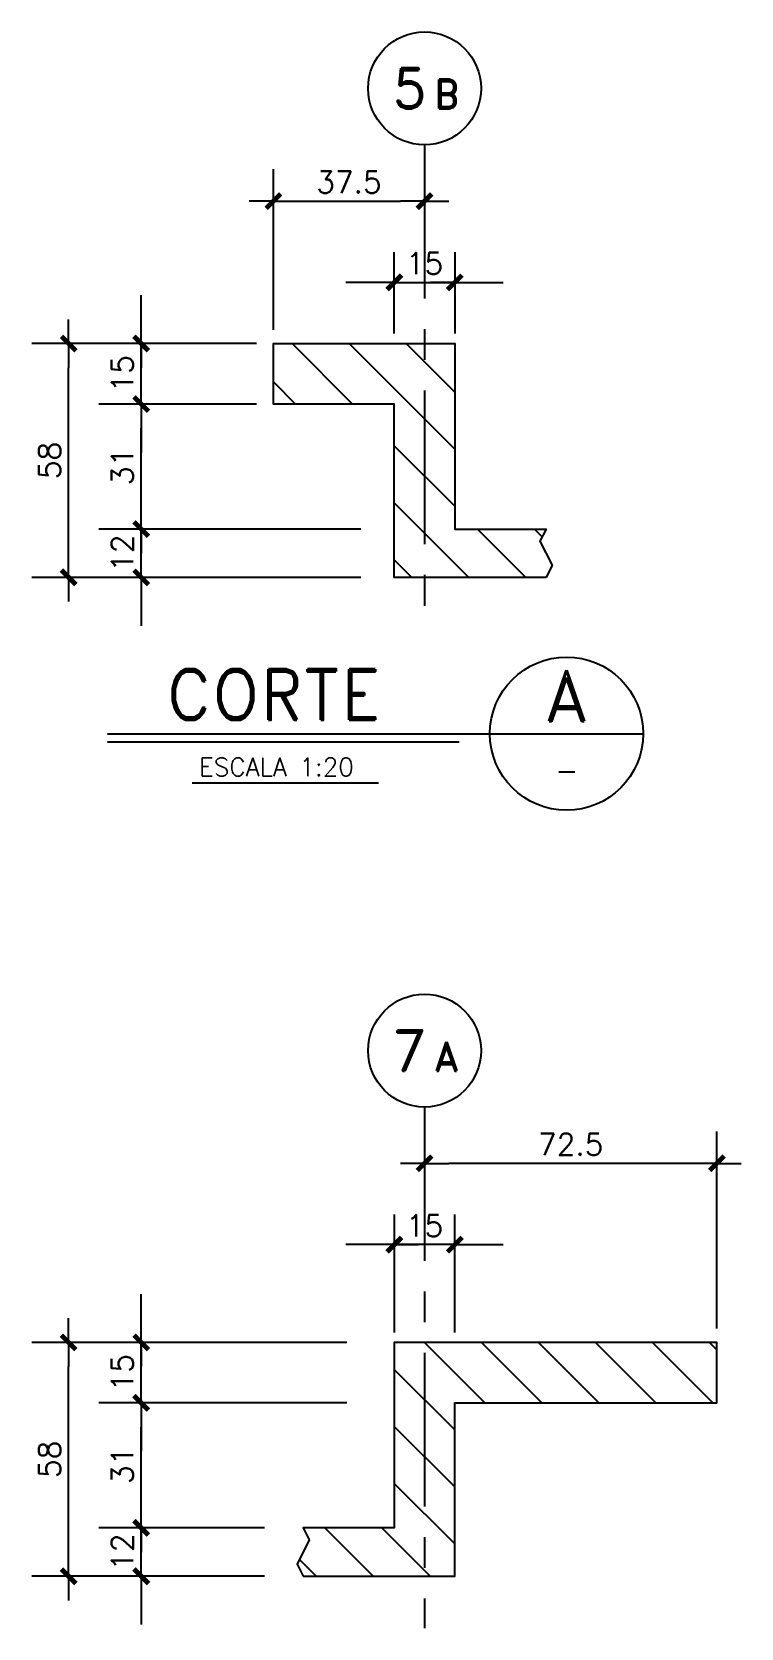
# Model space of a CAD drawing. Header units: millimetres. Extents: x -656330 to -652130, y 68248 to 71298.
# Drawn here: x -652570 to -652130, y 69712 to 70702 of the extents above; entities that cross this region are included whole.
import ezdxf
from ezdxf.enums import TextEntityAlignment as Align

# ---------------------------------------------------------------- set-up
doc = ezdxf.new("R2010")
doc.units = ezdxf.units.MM
doc.header["$LTSCALE"] = 30
doc.linetypes.add('CENTER', pattern=[50.8, 31.75, -6.35, 6.35, -6.35])
doc.linetypes.add('HIDDEN', pattern=[0.375, 0.25, -0.125])
for name, color, linetype in [('A-LINEA 015', 6, 'Continuous'), ('CORTES', 5, 'Continuous'), ('COTAS', 5, 'Continuous'), ('Cotas2', 1, 'Continuous'), ('EJES', 1, 'CENTER'), ('HATCH2', 1, 'HIDDEN')]:
    doc.layers.add(name, color=color, linetype=linetype)
doc.styles.add('ROMAND', font='romand')
doc.styles.add('ROMANS', font='romans')
doc.styles.add('SIETE50', font='ROMAND.SHX', dxfattribs={"height": 31.5})
doc.dimstyles.new('ING20', dxfattribs={"dimscale": 50, "dimtxt": 0.27, "dimasz": 0.3, "dimexe": 0.3, "dimexo": 1, "dimgap": 0.1, "dimtad": 1, "dimlfac": 0.4, "dimzin": 12, "dimdsep": 46, "dimtxsty": 'ROMANS', "dimblk1": 'TICK1', "dimblk2": 'TICK1', "dimsah": 1, "dimcen": 0.09, "dimse1": 1, "dimse2": 1, "dimclrd": 2, "dimclre": 1, "dimclrt": 3, "dimadec": 0, "dimazin": 0, "dimtfac": 1, "dimtix": 1, "dimtmove": 2, "dimatfit": 3, "dimldrblk": 'TICK1', "dimfxl": 1, "dimtolj": 1, "dimtzin": 12, "dimarcsym": 0})

# ---------------------------------------------------------------- blocks, each defined once
blk = doc.blocks.new('eje-3')
at = {"color": 3, "linetype": 'Continuous'}
blk.add_circle((0, 0), 35, dxfattribs=at)
at = {"color": 5, "linetype": 'Continuous', "style": 'ROMAND'}
for height, p in [(25, (-9.19, 0)), (18, (13.69, -3.58))]:
    blk.add_attdef('0', text='', height=height, dxfattribs=at).set_placement(p, align=Align.MIDDLE)
blk = doc.blocks.new('TICK1')
at = {"color": 2}
for points in [[(0, 0), (-1, 0)], [(0, 0), (1, 0)]]:
    blk.add_lwpolyline(points, dxfattribs=at)
at = {"color": 2, "const_width": 0.2}
blk.add_lwpolyline([(-0.3, -0.3), (0.3, 0.3)], dxfattribs=at)
blk = doc.blocks.new('*D9')
at = {"layer": 'COTAS', "color": 2, "lineweight": -2}
for p, q in [((-652502.4, 70408.96), (-652502.4, 70423.96)), ((-652502.4, 70363.96), (-652502.4, 70393.96)), ((-652502.4, 70348.96), (-652502.4, 70333.96))]:
    blk.add_line(p, q, dxfattribs=at)
at = {"layer": 'Defpoints', "color": 0}
for p in [(-652502.4, 70393.96), (-652502.4, 70393.96), (-652502.4, 70363.96)]:
    blk.add_point(p, dxfattribs=at)
at = {"layer": 'COTAS', "color": 2, "lineweight": -2, "xscale": 15, "yscale": 15, "zscale": 15}
for p, rotation in [((-652502.4, 70393.96), 270), ((-652502.4, 70363.96), 90)]:
    blk.add_blockref('TICK1', p, dxfattribs=dict(at, rotation=rotation))
at = {"layer": 'COTAS', "color": 3, "insert": (-652514.15, 70378.96), "char_height": 13.5, "attachment_point": 5, "rotation": 90, "style": 'ROMANS'}
blk.add_mtext('\\A1;12', dxfattribs=at)
blk = doc.blocks.new('*D10')
at = {"layer": 'COTAS', "color": 2, "lineweight": -2}
blk.add_line((-652502.4, 70408.96), (-652502.4, 70456.46), dxfattribs=at)
at = {"layer": 'Defpoints', "color": 0}
for p in [(-652502.4, 70471.46), (-652502.4, 70471.46), (-652502.4, 70393.96)]:
    blk.add_point(p, dxfattribs=at)
at = {"layer": 'COTAS', "color": 2, "lineweight": -2, "xscale": 15, "yscale": 15, "zscale": 15}
for p, rotation in [((-652502.4, 70471.46), 90), ((-652502.4, 70393.96), 270)]:
    blk.add_blockref('TICK1', p, dxfattribs=dict(at, rotation=rotation))
at = {"layer": 'COTAS', "color": 3, "insert": (-652514.15, 70432.71), "char_height": 13.5, "attachment_point": 5, "rotation": 90, "style": 'ROMANS'}
blk.add_mtext('\\A1;31', dxfattribs=at)
blk = doc.blocks.new('*D11')
at = {"layer": 'COTAS', "color": 2, "lineweight": -2}
for p, q in [((-652502.4, 70523.96), (-652502.4, 70538.96)), ((-652502.4, 70471.46), (-652502.4, 70508.96)), ((-652502.4, 70456.46), (-652502.4, 70441.46))]:
    blk.add_line(p, q, dxfattribs=at)
at = {"layer": 'Defpoints', "color": 0}
for p in [(-652502.4, 70508.96), (-652502.4, 70508.96), (-652502.4, 70471.46)]:
    blk.add_point(p, dxfattribs=at)
at = {"layer": 'COTAS', "color": 2, "lineweight": -2, "xscale": 15, "yscale": 15, "zscale": 15}
for p, rotation in [((-652502.4, 70508.96), 270), ((-652502.4, 70471.46), 90)]:
    blk.add_blockref('TICK1', p, dxfattribs=dict(at, rotation=rotation))
at = {"layer": 'COTAS', "color": 3, "insert": (-652514.15, 70490.21), "char_height": 13.5, "attachment_point": 5, "rotation": 90, "style": 'ROMANS'}
blk.add_mtext('\\A1;15', dxfattribs=at)
blk = doc.blocks.new('*D12')
at = {"layer": 'COTAS', "color": 2, "lineweight": -2}
blk.add_line((-652547.4, 70378.96), (-652547.4, 70493.96), dxfattribs=at)
at = {"layer": 'Defpoints', "color": 0}
for p in [(-652547.4, 70508.96), (-652547.4, 70508.96), (-652547.4, 70363.96)]:
    blk.add_point(p, dxfattribs=at)
at = {"layer": 'COTAS', "color": 2, "lineweight": -2, "xscale": 15, "yscale": 15, "zscale": 15}
for p, rotation in [((-652547.4, 70508.96), 90), ((-652547.4, 70363.96), 270)]:
    blk.add_blockref('TICK1', p, dxfattribs=dict(at, rotation=rotation))
at = {"layer": 'COTAS', "color": 3, "insert": (-652559.15, 70436.46), "char_height": 13.5, "attachment_point": 5, "rotation": 90, "style": 'ROMANS'}
blk.add_mtext('\\A1;58', dxfattribs=at)
blk = doc.blocks.new('*D13')
at = {"layer": 'COTAS', "color": 2, "lineweight": -2}
blk.add_line((-652405.47, 70597.29), (-652341.72, 70597.29), dxfattribs=at)
at = {"layer": 'Defpoints', "color": 0}
for p in [(-652420.47, 70597.29), (-652326.72, 70597.29), (-652326.72, 70597.29)]:
    blk.add_point(p, dxfattribs=at)
at = {"layer": 'COTAS', "color": 2, "lineweight": -2, "xscale": 15, "yscale": 15, "zscale": 15, "rotation": 180}
blk.add_blockref('TICK1', (-652420.47, 70597.29), dxfattribs=at)
at = {"layer": 'COTAS', "color": 2, "lineweight": -2, "xscale": 15, "yscale": 15, "zscale": 15}
blk.add_blockref('TICK1', (-652326.72, 70597.29), dxfattribs=at)
at = {"layer": 'COTAS', "color": 3, "insert": (-652373.59, 70609.04), "char_height": 13.5, "attachment_point": 5, "style": 'ROMANS'}
blk.add_mtext('\\A1;37.5', dxfattribs=at)
blk = doc.blocks.new('*D14')
at = {"layer": 'COTAS', "color": 2, "lineweight": -2}
for p, q in [((-652360.47, 70546.9), (-652375.47, 70546.9)), ((-652345.47, 70546.9), (-652307.97, 70546.9)), ((-652292.97, 70546.9), (-652277.97, 70546.9))]:
    blk.add_line(p, q, dxfattribs=at)
at = {"layer": 'Defpoints', "color": 0}
for p in [(-652345.47, 70546.9), (-652307.97, 70546.9), (-652307.97, 70546.9)]:
    blk.add_point(p, dxfattribs=at)
at = {"layer": 'COTAS', "color": 2, "lineweight": -2, "xscale": 15, "yscale": 15, "zscale": 15}
blk.add_blockref('TICK1', (-652345.47, 70546.9), dxfattribs=at)
at = {"layer": 'COTAS', "color": 2, "lineweight": -2, "xscale": 15, "yscale": 15, "zscale": 15, "rotation": 180}
blk.add_blockref('TICK1', (-652307.97, 70546.9), dxfattribs=at)
at = {"layer": 'COTAS', "color": 3, "insert": (-652326.72, 70558.65), "char_height": 13.5, "attachment_point": 5, "style": 'ROMANS'}
blk.add_mtext('\\A1;15', dxfattribs=at)
blk = doc.blocks.new('t-corte')
at = {"color": 6}
for p, q in [((-169.7, -4.87), (162.33, -4.87)), ((-169.7, -9.87), (48.33, -9.87))]:
    blk.add_line(p, q, dxfattribs=at)
at = {"color": 3}
blk.add_line((-117.31, -35.35), (-1.78, -35.35), dxfattribs=at)
blk.add_circle((114.83, -4.87), 47.5, dxfattribs=at)
at = {"color": 6, "style": 'SIETE50'}
blk.add_text('CORTE', height=31.5, dxfattribs=at).set_placement((-133.43, 3.71))
blk.add_attdef('A', text='', height=31.5, dxfattribs=at).set_placement((114.91, 18.73), align=Align.MIDDLE_CENTER)
at = {"color": 3, "style": 'ROMANS'}
blk.add_attdef('ESCALA', (-113, -31.12), '', height=11.25, dxfattribs=at)
blk.add_attdef('-', text='', height=13, dxfattribs=at).set_placement((114.99, -27.66), align=Align.MIDDLE)
blk = doc.blocks.new('*D226')
at = {"layer": 'COTAS', "color": 2, "lineweight": -2}
for p, q in [((-652502.4, 69789.61), (-652502.4, 69804.61)), ((-652502.4, 69744.61), (-652502.4, 69774.61)), ((-652502.4, 69729.61), (-652502.4, 69714.61))]:
    blk.add_line(p, q, dxfattribs=at)
at = {"layer": 'Defpoints', "color": 0}
for p in [(-652502.4, 69774.61), (-652502.4, 69774.61), (-652502.4, 69744.61)]:
    blk.add_point(p, dxfattribs=at)
at = {"layer": 'COTAS', "color": 2, "lineweight": -2, "xscale": 15, "yscale": 15, "zscale": 15}
for p, rotation in [((-652502.4, 69774.61), 270), ((-652502.4, 69744.61), 90)]:
    blk.add_blockref('TICK1', p, dxfattribs=dict(at, rotation=rotation))
at = {"layer": 'COTAS', "color": 3, "insert": (-652514.15, 69759.61), "char_height": 13.5, "attachment_point": 5, "rotation": 90, "style": 'ROMANS'}
blk.add_mtext('\\A1;12', dxfattribs=at)
blk = doc.blocks.new('*D227')
at = {"layer": 'COTAS', "color": 2, "lineweight": -2}
blk.add_line((-652502.4, 69789.61), (-652502.4, 69837.11), dxfattribs=at)
at = {"layer": 'Defpoints', "color": 0}
for p in [(-652502.4, 69852.11), (-652502.4, 69852.11), (-652502.4, 69774.61)]:
    blk.add_point(p, dxfattribs=at)
at = {"layer": 'COTAS', "color": 2, "lineweight": -2, "xscale": 15, "yscale": 15, "zscale": 15}
for p, rotation in [((-652502.4, 69852.11), 90), ((-652502.4, 69774.61), 270)]:
    blk.add_blockref('TICK1', p, dxfattribs=dict(at, rotation=rotation))
at = {"layer": 'COTAS', "color": 3, "insert": (-652514.15, 69813.36), "char_height": 13.5, "attachment_point": 5, "rotation": 90, "style": 'ROMANS'}
blk.add_mtext('\\A1;31', dxfattribs=at)
blk = doc.blocks.new('*D228')
at = {"layer": 'COTAS', "color": 2, "lineweight": -2}
for p, q in [((-652502.4, 69904.61), (-652502.4, 69919.61)), ((-652502.4, 69852.11), (-652502.4, 69889.61)), ((-652502.4, 69837.11), (-652502.4, 69822.11))]:
    blk.add_line(p, q, dxfattribs=at)
at = {"layer": 'Defpoints', "color": 0}
for p in [(-652502.4, 69889.61), (-652502.4, 69889.61), (-652502.4, 69852.11)]:
    blk.add_point(p, dxfattribs=at)
at = {"layer": 'COTAS', "color": 2, "lineweight": -2, "xscale": 15, "yscale": 15, "zscale": 15}
for p, rotation in [((-652502.4, 69889.61), 270), ((-652502.4, 69852.11), 90)]:
    blk.add_blockref('TICK1', p, dxfattribs=dict(at, rotation=rotation))
at = {"layer": 'COTAS', "color": 3, "insert": (-652514.15, 69870.86), "char_height": 13.5, "attachment_point": 5, "rotation": 90, "style": 'ROMANS'}
blk.add_mtext('\\A1;15', dxfattribs=at)
blk = doc.blocks.new('*D229')
at = {"layer": 'COTAS', "color": 2, "lineweight": -2}
blk.add_line((-652547.4, 69759.61), (-652547.4, 69874.61), dxfattribs=at)
at = {"layer": 'Defpoints', "color": 0}
for p in [(-652547.4, 69889.61), (-652547.4, 69889.61), (-652547.4, 69744.61)]:
    blk.add_point(p, dxfattribs=at)
at = {"layer": 'COTAS', "color": 2, "lineweight": -2, "xscale": 15, "yscale": 15, "zscale": 15}
for p, rotation in [((-652547.4, 69889.61), 90), ((-652547.4, 69744.61), 270)]:
    blk.add_blockref('TICK1', p, dxfattribs=dict(at, rotation=rotation))
at = {"layer": 'COTAS', "color": 3, "insert": (-652559.15, 69817.11), "char_height": 13.5, "attachment_point": 5, "rotation": 90, "style": 'ROMANS'}
blk.add_mtext('\\A1;58', dxfattribs=at)
blk = doc.blocks.new('*D230')
at = {"layer": 'COTAS', "color": 2, "lineweight": -2}
blk.add_line((-652160.47, 70000.65), (-652311.72, 70000.65), dxfattribs=at)
at = {"layer": 'Defpoints', "color": 0}
for p in [(-652326.72, 70000.65), (-652326.72, 70000.65), (-652145.47, 70000.65)]:
    blk.add_point(p, dxfattribs=at)
at = {"layer": 'COTAS', "color": 2, "lineweight": -2, "xscale": 15, "yscale": 15, "zscale": 15, "rotation": 180}
blk.add_blockref('TICK1', (-652326.72, 70000.65), dxfattribs=at)
at = {"layer": 'COTAS', "color": 2, "lineweight": -2, "xscale": 15, "yscale": 15, "zscale": 15}
blk.add_blockref('TICK1', (-652145.47, 70000.65), dxfattribs=at)
at = {"layer": 'COTAS', "color": 3, "insert": (-652236.09, 70012.4), "char_height": 13.5, "attachment_point": 5, "style": 'ROMANS'}
blk.add_mtext('\\A1;72.5', dxfattribs=at)
blk = doc.blocks.new('*D231')
at = {"layer": 'COTAS', "color": 2, "lineweight": -2}
for p, q in [((-652360.47, 69950.25), (-652375.47, 69950.25)), ((-652307.97, 69950.25), (-652345.47, 69950.25)), ((-652292.97, 69950.25), (-652277.97, 69950.25))]:
    blk.add_line(p, q, dxfattribs=at)
at = {"layer": 'Defpoints', "color": 0}
for p in [(-652345.47, 69950.25), (-652345.47, 69950.25), (-652307.97, 69950.25)]:
    blk.add_point(p, dxfattribs=at)
at = {"layer": 'COTAS', "color": 2, "lineweight": -2, "xscale": 15, "yscale": 15, "zscale": 15}
blk.add_blockref('TICK1', (-652345.47, 69950.25), dxfattribs=at)
at = {"layer": 'COTAS', "color": 2, "lineweight": -2, "xscale": 15, "yscale": 15, "zscale": 15, "rotation": 180}
blk.add_blockref('TICK1', (-652307.97, 69950.25), dxfattribs=at)
at = {"layer": 'COTAS', "color": 3, "insert": (-652326.72, 69962), "char_height": 13.5, "attachment_point": 5, "style": 'ROMANS'}
blk.add_mtext('\\A1;15', dxfattribs=at)

msp = doc.modelspace()

# ---------------------------------------------------------------- hatches: boundary and pattern name
at = {"layer": 'HATCH2', "ltscale": 0.5}
h = msp.add_hatch(dxfattribs=at)
h.set_pattern_fill('_USER', color=256, scale=25, angle=135, style=0, pattern_type=0)
h.set_pattern_definition([(135, (3429.32, -12183.876), (-17.6776695, -17.6776695), [])])
h.paths.add_polyline_path([(-652326.715, 70508.958), (-652420.465, 70508.958), (-652420.465, 70471.458), (-652345.465, 70471.458), (-652345.465, 70393.958), (-652345.465, 70363.958), (-652326.715, 70363.958)])
h.paths.add_polyline_path([(-652307.965, 70508.958), (-652326.715, 70508.958), (-652326.715, 70363.958), (-652251.411, 70363.958), (-652247.661, 70371.458), (-652255.161, 70386.458), (-652251.411, 70393.958), (-652307.965, 70393.958)])
h = msp.add_hatch(dxfattribs=at)
h.set_pattern_fill('_USER', color=256, scale=25, angle=135, style=0, pattern_type=0)
h.set_pattern_definition([(135, (83.99, -14749.853), (-17.6776695, -17.6776695), [])])
h.paths.add_polyline_path([(-652326.715, 69889.606), (-652345.465, 69889.606), (-652345.465, 69774.606), (-652402.019, 69774.606), (-652398.269, 69767.106), (-652405.769, 69752.106), (-652402.019, 69744.606), (-652326.715, 69744.606)])
h.paths.add_polyline_path([(-652145.465, 69889.606), (-652326.715, 69889.606), (-652326.715, 69744.606), (-652307.965, 69744.606), (-652307.965, 69774.606), (-652307.965, 69852.106), (-652145.465, 69852.106)])

# ---------------------------------------------------------------- linework, layer by layer
at = {"layer": 'CORTES', "color": 7, "ltscale": 0.5}
for points in [[(-652251.411, 70363.958), (-652345.465, 70363.958), (-652345.465, 70393.958), (-652345.465, 70393.958), (-652345.465, 70471.458), (-652420.465, 70471.458), (-652420.465, 70508.958), (-652307.965, 70508.958), (-652307.965, 70393.958), (-652251.411, 70393.958), (-652255.161, 70386.458), (-652247.661, 70371.458)], [(-652402.019, 69744.606), (-652307.965, 69744.606), (-652307.965, 69774.606), (-652307.965, 69774.606), (-652307.965, 69852.106), (-652145.465, 69852.106), (-652145.465, 69889.606), (-652345.465, 69889.606), (-652345.465, 69774.606), (-652402.019, 69774.606), (-652398.269, 69767.106), (-652405.769, 69752.106)]]:
    msp.add_lwpolyline(points, close=True, dxfattribs=at)
at = {"layer": 'Cotas2'}
for p, q in [((-652420.465, 70517.531), (-652420.465, 70617.063)), ((-652430.982, 70508.958), (-652570.175, 70508.958)), ((-652430.982, 70471.458), (-652528.67, 70471.458)), ((-652366.182, 70393.958), (-652528.67, 70393.958)), ((-652366.182, 70363.958), (-652570.175, 70363.958)), ((-652145.465, 69898.179), (-652145.465, 70020.422)), ((-652375.017, 69889.606), (-652570.175, 69889.606)), ((-652375.017, 69852.106), (-652528.67, 69852.106)), ((-652425.9, 69774.606), (-652528.67, 69774.606)), ((-652425.9, 69744.606), (-652570.175, 69744.606))]:
    msp.add_line(p, q, dxfattribs=at)
for points in [[(-652345.465, 70515.161), (-652345.465, 70565.642)], [(-652307.965, 70565.642), (-652307.965, 70515.161)], [(-652345.465, 69969.001), (-652345.465, 69895.809)], [(-652307.965, 69895.809), (-652307.965, 69969.001)]]:
    msp.add_lwpolyline(points, dxfattribs=at)
at = {"layer": 'EJES', "ltscale": 0.1}
for p, q in [((-652326.715, 70632.182), (-652326.715, 70331.845)), ((-652326.715, 70035.541), (-652326.715, 69712.493))]:
    msp.add_line(p, q, dxfattribs=at)

# ---------------------------------------------------------------- block references
at = {"layer": 'A-LINEA 015', "ltscale": 0.5}
ref = msp.add_blockref('eje-3', (-652326.715, 70667.182), dxfattribs=at)
ref.add_attrib('0', '5', dxfattribs={"layer": '0', "color": 5, "linetype": 'Continuous', "height": 25, "style": 'ROMAND'}).set_placement((-652335.906, 70667.182), align=Align.MIDDLE)
ref.add_attrib('0', 'B', dxfattribs={"layer": '0', "color": 5, "linetype": 'Continuous', "height": 18, "style": 'ROMAND'}).set_placement((-652313.029, 70663.599), align=Align.MIDDLE)
ref = msp.add_blockref('eje-3', (-652326.715, 70070.541), dxfattribs=at)
ref.add_attrib('0', '7', dxfattribs={"layer": '0', "color": 5, "linetype": 'Continuous', "height": 25, "style": 'ROMAND'}).set_placement((-652335.906, 70070.541), align=Align.MIDDLE)
ref.add_attrib('0', 'A', dxfattribs={"layer": '0', "color": 5, "linetype": 'Continuous', "height": 18, "style": 'ROMAND'}).set_placement((-652313.029, 70066.958), align=Align.MIDDLE)
at = {"layer": 'CORTES', "ltscale": 0.5}
msp.add_blockref('t-corte', (-652353.527, 70271.925), dxfattribs=at).add_auto_attribs({'ESCALA': 'ESCALA 1:20', 'A': 'A', '-': '-'})

# ---------------------------------------------------------------- dimensions: what is measured, and where the dimension line sits
at = {"layer": 'COTAS'}
for base, p1, p2, picture, middle in [((-652326.715, 70597.289), (-652420.465, 70597.289), (-652326.715, 70597.289), '*D13', (-652373.59, 70609.039)), ((-652307.965, 70546.895), (-652345.465, 70546.895), (-652307.965, 70546.895), '*D14', (-652326.715, 70558.645))]:
    dim = msp.add_linear_dim(base=base, p1=p1, p2=p2, dimstyle='ING20', dxfattribs=at)
    dim.commit()
    dim.dimension.update_dxf_attribs({"geometry": picture, "text_midpoint": middle})
for base, p1, p2, angle, picture, middle in [((-652502.403, 70508.958), (-652502.403, 70471.458), (-652502.403, 70508.958), 90, '*D11', (-652514.153, 70490.208)), ((-652547.403, 70508.958), (-652547.403, 70363.958), (-652547.403, 70508.958), 90, '*D12', (-652559.153, 70436.458)), ((-652502.403, 70471.458), (-652502.403, 70393.958), (-652502.403, 70471.458), 90, '*D10', (-652514.153, 70432.708)), ((-652502.403, 70393.958), (-652502.403, 70363.958), (-652502.403, 70393.958), 90, '*D9', (-652514.153, 70378.958)), ((-652326.715, 70000.648), (-652145.465, 70000.648), (-652326.715, 70000.648), 180, '*D230', (-652236.09, 70012.398)), ((-652345.465, 69950.254), (-652307.965, 69950.254), (-652345.465, 69950.254), 180, '*D231', (-652326.715, 69962.004)), ((-652502.403, 69889.606), (-652502.403, 69852.106), (-652502.403, 69889.606), 90, '*D228', (-652514.153, 69870.856)), ((-652547.403, 69889.606), (-652547.403, 69744.606), (-652547.403, 69889.606), 90, '*D229', (-652559.153, 69817.106)), ((-652502.403, 69852.106), (-652502.403, 69774.606), (-652502.403, 69852.106), 90, '*D227', (-652514.153, 69813.356)), ((-652502.403, 69774.606), (-652502.403, 69744.606), (-652502.403, 69774.606), 90, '*D226', (-652514.153, 69759.606))]:
    dim = msp.add_linear_dim(base=base, p1=p1, p2=p2, angle=angle, dimstyle='ING20', dxfattribs=at)
    dim.commit()
    dim.dimension.update_dxf_attribs({"geometry": picture, "text_midpoint": middle})

doc.saveas('drawing.dxf')
